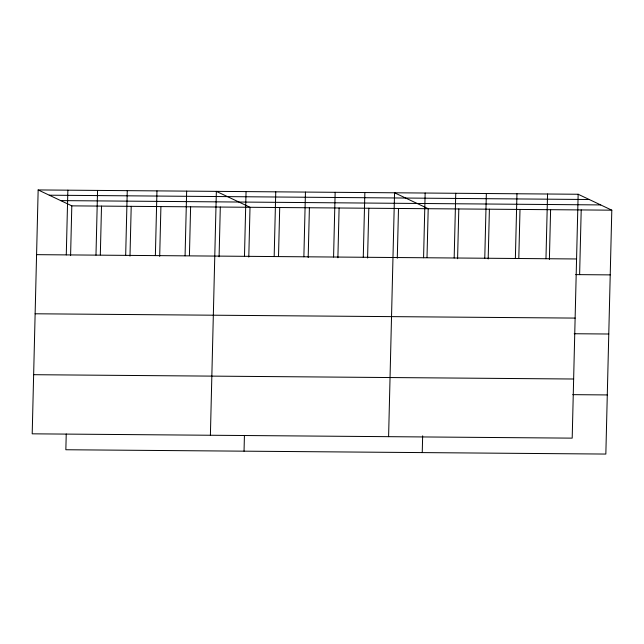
<?xml version="1.0" encoding="UTF-8"?>
<svg xmlns="http://www.w3.org/2000/svg" width="644" height="644" viewBox="0 0 644 644"><rect width="100%" height="100%" fill="white"/><g stroke="black" fill="none" stroke-linecap="round" stroke-linejoin="round"><path stroke-width="0.97" d="M38.157 189.94L32.2 433.823L572.194 438.137L578.151 194.255L38.157 189.94L71.806 205.863L611.8 210.177L605.843 454.06L65.849 449.745L66.235 433.976M66.276 254.887L67.862 190.181M70.59 255.636L71.806 205.863M95.98 255.129L97.558 190.415M100.319 254.879L101.511 206.104M125.677 255.362L127.262 190.656M129.991 256.111L131.207 206.338M155.373 255.604L156.959 190.89M159.688 256.352L160.911 206.571M185.078 255.837L186.655 191.131M189.417 255.596L190.608 206.813M210.395 435.247L216.36 191.365L250.009 207.288L248.793 257.061M219.089 256.827L220.304 207.046M244.478 256.312L246.056 191.606M244.044 451.17L244.43 435.4M274.175 256.545L275.753 191.84M278.514 256.304L279.705 207.521M303.871 256.787L305.457 192.081M308.186 257.536L309.402 207.762M333.576 257.02L335.154 192.315M337.891 257.777L339.106 207.996M363.272 257.262L364.858 192.548M367.587 258.011L368.803 208.237M388.598 436.672L394.555 192.789L428.204 208.712L427.012 257.487M397.284 258.252L398.507 208.471M423.575 257.745L425.153 193.031M422.247 452.587L422.649 435.835M454.173 257.986L455.751 193.281M457.586 258.727L458.802 208.954M484.771 258.228L486.349 193.522M488.184 258.977L489.4 209.195M515.369 258.477L516.955 193.763M518.806 258.22L519.998 209.445M545.967 258.719L547.553 194.013M549.388 259.46L550.604 209.686M579.616 274.642L581.202 209.928M49.266 195.196L589.252 199.511M60.705 200.606L600.699 204.921M36.579 254.654L576.573 258.969M575.672 274.61L610.222 274.883M35.13 313.781L575.124 318.088M574.223 333.737L608.773 334.011M33.649 374.695L573.635 379.01M572.733 394.651L607.284 394.933M578.151 194.255L611.8 210.177"/></g></svg>
